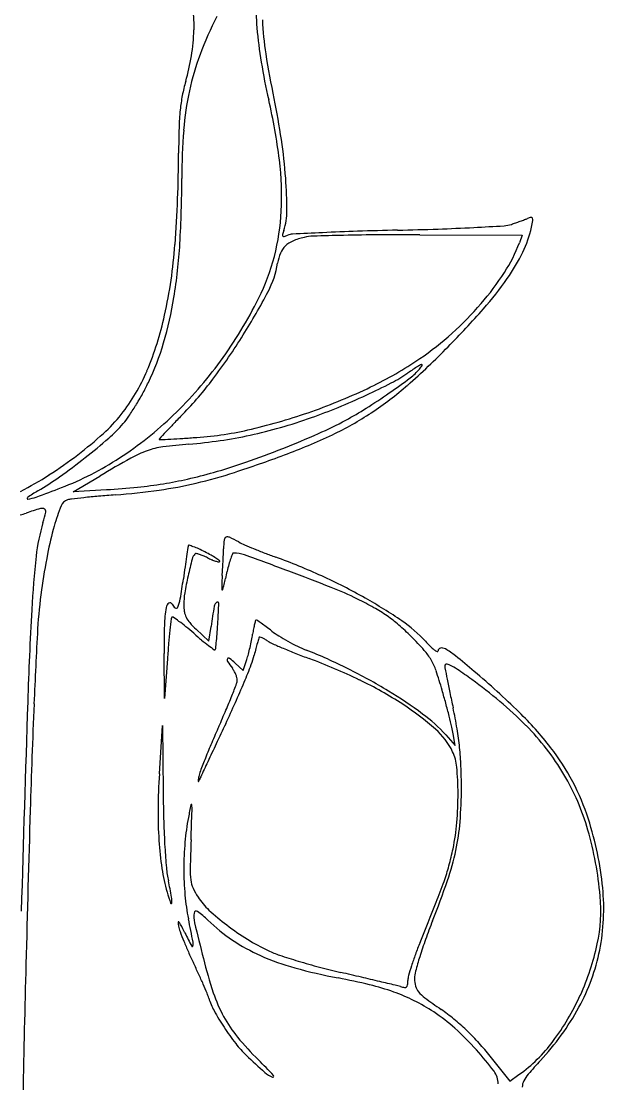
# Model space of a CAD drawing. Header units: millimetres. Extents: x 56222 to 3066687, y -650199 to -121287.
# Drawn here: x 140372.66 to 140375.109, y -185759.833 to -185755.366 of the extents above; entities that cross this region are included whole.
import ezdxf

# ---------------------------------------------------------------- set-up
doc = ezdxf.new("R2010")
doc.units = ezdxf.units.MM
doc.header["$MEASUREMENT"] = 0
doc.layers.add('$TD_AUDIT_GENERATED_(A0BDF17)', color=32, linetype='Continuous', lineweight=30)

msp = doc.modelspace()

# ---------------------------------------------------------------- linework, layer by layer
at = {"layer": '$TD_AUDIT_GENERATED_(A0BDF17)', "linetype": 'Continuous', "lineweight": 25, "ltscale": 2}
for p, q in [((140374.3359, -185756.264), (140374.7667, -185756.2662)), ((140374.7667, -185756.2662), (140374.7549, -185756.2973)), ((140372.8781, -185757.3447), (140372.9907, -185757.2781)), ((140373.0188, -185757.3355), (140372.8781, -185757.3447)), ((140373.396, -185757.9226), (140373.4488, -185757.9724)), ((140373.4488, -185757.9724), (140373.4581, -185757.9102)), ((140373.2629, -185758.2138), (140373.2611, -185758.0239)), ((140373.2749, -185758.0463), (140373.2629, -185758.2138)), ((140373.5599, -185758.0648), (140373.5936, -185758.0964)), ((140373.5936, -185758.0964), (140373.6087, -185758.0496)), ((140373.241, -185758.5303), (140373.2546, -185758.3264)), ((140373.2546, -185758.3264), (140373.2571, -185758.6077)), ((140374.445, -185758.3668), (140374.4846, -185758.4108)), ((140374.4846, -185758.4108), (140374.4765, -185758.3615)), ((140374.6254, -185759.7101), (140374.7143, -185759.8218)), ((140374.7143, -185759.8218), (140374.7528, -185759.7944))]:
    msp.add_line(p, q, dxfattribs=at)
for centre, radius, start, end in [((140372.8609, -185755.3839), 0.526, 357.9498, 18.9491), ((140374.9858, -185755.2817), 1.3395, 179.5072, 184.7834), ((140374.9048, -185756.0671), 1.5947, 153.1268, 159.406), ((140375.4153, -185755.2457), 1.7705, 184.7834, 189.5158), ((140374.8936, -185755.3118), 1.2206, 182.3042, 189.0333), ((140372.5023, -185755.3711), 0.8848, 343.7254, 357.9499), ((140374.423, -185755.8861), 1.08, 159.406, 167.8151), ((140377.4373, -185754.9074), 3.7963, 189.0333, 191.9218), ((140376.2417, -185755.1072), 2.6085, 189.5158, 193.0555), ((140373.9763, -185755.8014), 0.6508, 163.7254, 169.093), ((140374.573, -185755.9185), 1.2336, 167.8152, 175.5996), ((140373.99, -185755.8041), 0.6646, 169.093, 174.3763), ((140371.2961, -185756.254), 2.4684, 7.0945, 13.0556), ((140370.8649, -185756.2951), 2.9211, 8.4868, 11.9218), ((140374.4186, -185755.8463), 1.0954, 174.3763, 178.3112), ((140377.728, -185755.9438), 4.4062, 178.3111, 179.7096), ((140375.9806, -185756.0268), 2.6452, 175.5996, 179.9999), ((140371.5629, -185756.1909), 2.2153, 4.2604, 8.4868), ((140367.7848, -185755.8934), 5.5372, 355.7375, 359.7096), ((140372.5184, -185756.1019), 1.2367, 357.0971, 7.0946), ((140368.6867, -185756.0267), 4.6486, 356.613, 359.9998), ((140371.9817, -185756.1597), 1.7954, 359.892, 4.2603), ((140372.7953, -185756.116), 0.9595, 345.5833, 357.0971), ((140373.5028, -185756.1626), 0.2743, 342.3911, 359.892), ((140374.107, -185754.4193), 1.9026, 290.0225, 290.5982), ((140374.5828, -185755.685), 0.5504, 290.5981, 292.0477), ((140374.818, -185756.2659), 0.0763, 100.8241, 112.0478), ((140374.8047, -185756.1962), 0.00534, 23.0676, 100.824), ((140374.0965, -185756.0791), 0.7251, 347.7918, 350.0696), ((140374.7933, -185756.2011), 0.0177, 350.0696, 23.0676), ((140374.0279, -185756.3292), 0.2766, 162.3911, 166.2231), ((140374.4149, -185766.7403), 10.4966, 91.86306, 92.66429), ((140374.673, -185774.6757), 18.4361, 91.33747, 91.86299), ((140373.8932, -185741.2747), 14.974, 271.3375, 271.98883), ((140374.0958, -185747.1094), 9.1358, 271.98891, 272.93199), ((140373.807, -185741.4719), 14.7806, 272.93206, 273.42526), ((140374.683, -185756.1083), 0.1181, 273.4253, 288.738), ((140374.2284, -185754.7681), 1.5333, 288.738, 289.4528), ((140374.0476, -185754.2562), 2.0762, 289.4529, 290.0224), ((140374.3545, -185756.1349), 0.4611, 333.9974, 347.7917), ((140373.7665, -185756.2651), 0.00746, 166.223, 218.0811), ((140373.7645, -185756.2667), 0.00499, 218.0811, 287.2305), ((140373.7237, -185756.1349), 0.143, 287.2306, 293.3584), ((140373.8429, -185756.3863), 0.1042, 113.0171, 134.1146), ((140373.804, -185756.3208), 0.0596, 92.9585, 113.3584), ((140375.0705, -185780.8276), 24.5991, 92.66436, 92.9584), ((140373.9165, -185756.5595), 0.2924, 103.2499, 113.017), ((140373.8944, -185756.4656), 0.1959, 91.8578, 103.2498), ((140374.3011, -185769.0032), 12.7401, 91.28539, 91.85789), ((140374.2282, -185765.7557), 9.4918, 90.37072, 91.28539), ((140374.2619, -185770.9616), 14.6977, 89.7115, 90.37063), ((140371.1971, -185756.1478), 2.1153, 347.5903, 355.7375), ((140371.1307, -185756.1714), 2.2004, 350.6873, 356.6129), ((140373.8329, -185756.3759), 0.0898, 134.1146, 157.2338), ((140374.1396, -185756.0647), 0.6578, 327.0543, 339.2891), ((140374.0244, -185755.9738), 0.8285, 325.1013, 333.9974), ((140372.869, -185756.1349), 0.8833, 333.3332, 345.5832), ((140373.3452, -185756.3186), 0.3982, 332.3986, 350.7093), ((140373.9205, -185756.4127), 0.1847, 157.2337, 170.7093), ((140373.6741, -185755.763), 1.2126, 319.3138, 327.0542), ((140373.5552, -185755.6466), 1.4005, 318.4374, 325.1013), ((140371.3302, -185755.2651), 2.6719, 327.9086, 332.3987), ((140371.7302, -185756.2697), 1.5929, 343.6403, 350.6872), ((140371.9641, -185755.6804), 1.896, 323.9734, 333.3331), ((140373.5639, -185755.6683), 1.3578, 311.9483, 319.3137), ((140371.9487, -185756.3132), 1.3457, 337.1653, 347.5902), ((140371.3184, -185753.6633), 4.3899, 315.5933, 318.4374), ((140371.2986, -185755.2453), 2.7092, 323.1361, 327.9086), ((140373.6089, -185755.7184), 1.2905, 304.2964, 311.9483), ((140372.1969, -185756.4067), 1.1065, 334.3803, 343.6402), ((140372.2628, -185754.5882), 3.0681, 311.2295, 315.5933), ((140373.4437, -185755.4761), 1.5837, 295.6431, 304.2963), ((140372.1237, -185755.7965), 1.6986, 313.8095, 323.9733), ((140376.0123, -185759.3849), 3.0711, 123.2676, 124.1967), ((140374.1604, -185756.6844), 0.2259, 306.7259, 320.3097), ((140374.3635, -185756.8717), 0.0653, 108.4555, 123.2676), ((140374.234, -185756.7455), 0.1303, 320.3097, 328.7923), ((140374.3435, -185756.8119), 0.00223, 328.7924, 108.4556), ((140372.4581, -185756.5276), 0.7931, 321.6751, 337.1653), ((140372.2736, -185755.9764), 1.4905, 315.6713, 323.1361), ((140372.4414, -185754.3804), 3.1006, 304.7238, 306.7259), ((140373.9063, -185756.2856), 0.676, 297.2637, 304.1966), ((140372.3428, -185756.4767), 0.9447, 331.1404, 334.3804), ((140373.056, -185754.6684), 2.4797, 289.4586, 295.643), ((140372.9573, -185754.444), 2.7478, 294.8183, 297.2636), ((140373.3518, -185755.8309), 1.4157, 303.4488, 311.2295), ((140372.0665, -185756.3244), 1.2602, 328.5299, 331.1404), ((140372.8411, -185754.1928), 3.0246, 292.3866, 294.8184), ((140372.64, -185754.667), 2.7519, 302.2959, 304.7238), ((140372.1613, -185756.3824), 1.149, 325.8816, 328.5299), ((140373.0678, -185754.7018), 2.4442, 283.2407, 289.4585), ((140373.1011, -185754.8241), 2.3418, 289.4407, 292.3867), ((140373.3344, -185755.7657), 1.4521, 298.3785, 302.296), ((140372.5645, -185756.6117), 0.6575, 312.1192, 321.6751), ((140372.2182, -185755.8951), 1.562, 303.2015, 313.8095), ((140372.8329, -185756.8375), 0.3377, 319.2909, 325.8815), ((140377.7512, -185761.3271), 6.1668, 135.67131, 136.19224), ((140373.095, -185754.8067), 2.3602, 286.1041, 289.4407), ((140373.2598, -185755.6275), 1.6091, 293.8234, 298.3785), ((140373.3954, -185755.8969), 1.3367, 295.399, 303.4488), ((140372.6411, -185756.6724), 0.5907, 310.9249, 319.2909), ((140385.7408, -185768.695), 17.0345, 137.06887, 137.20776), ((140375.5207, -185759.1875), 3.0759, 136.1922, 137.0689), ((140373.3001, -185755.6894), 1.4298, 273.9501, 283.2407), ((140373.2135, -185755.2172), 1.933, 282.2285, 286.1041), ((140371.8717, -185755.8455), 1.6904, 307.3982, 312.1192), ((140371.1997, -185755.0099), 2.7912, 308.2809, 310.9249), ((140373.2413, -185757.1235), 0.00117, 137.2079, 239.3599), ((140373.2432, -185757.1204), 0.0048, 239.3595, 273.1315), ((140371.137, -185718.6246), 38.5582, 273.13168, 273.1986), ((140373.5288, -185759.1774), 2.0399, 94.5957, 97.6888), ((140372.9394, -185750.8764), 6.2561, 273.19856, 273.66334), ((140372.5776, -185745.2265), 11.9176, 273.66325, 273.95019), ((140373.2017, -185755.1079), 2.0426, 274.5957, 278.2879), ((140373.2262, -185755.276), 1.8728, 278.2878, 282.2285), ((140372.2425, -185753.3234), 4.1279, 291.5692, 293.8233), ((140372.9046, -185754.8633), 2.4808, 290.3321, 295.399), ((140371.7725, -185755.7158), 1.8537, 302.8082, 307.3981), ((140373.343, -185757.6004), 0.4551, 109.6881, 119.1773), ((140373.2995, -185757.4787), 0.3259, 97.6888, 109.6882), ((140372.2007, -185753.2176), 4.2416, 289.3211, 291.5691), ((140371.1866, -185754.9933), 2.8123, 305.5462, 308.2809), ((140372.3734, -185756.1322), 1.2786, 290.8754, 303.2015), ((140376.0403, -185762.431), 5.9877, 119.17719, 120.61781), ((140372.8644, -185755.1106), 2.2356, 285.6908, 289.3212), ((140371.7301, -185751.6937), 5.861, 288.16294, 290.3321), ((140372.0049, -185756.0762), 1.4249, 297.2175, 302.8082), ((140372.8509, -185755.0627), 2.2855, 282.8555, 285.6908), ((140372.9458, -185755.3994), 1.961, 283.2558, 288.163), ((140372.1125, -185756.2892), 1.2196, 300.4402, 305.5462), ((140372.9679, -185755.5126), 1.8212, 275.7232, 279.1598), ((140373.0132, -185755.6854), 1.6672, 277.8407, 283.2558), ((140373.0023, -185755.7263), 1.6047, 279.1598, 282.8555), ((140373.1016, -185757.9723), 0.7327, 120.4401, 124.5867), ((140372.6647, -185757.2077), 0.1693, 277.9424, 290.1959), ((140369.4331, -185748.4224), 9.5301, 290.19586, 290.87539), ((140373.3564, -185761.4324), 4.0862, 95.2067, 96.0866), ((140373.5522, -185763.5813), 6.2439, 94.56632, 95.20665), ((140372.7745, -185753.5835), 3.7599, 273.725, 275.7232), ((140372.7952, -185754.1023), 3.2653, 274.5662, 277.8408), ((140372.6877, -185757.372), 0.00341, 124.5866, 277.9422), ((140373.7416, -185757.7598), 0.981, 158.699, 163.9544), ((140372.8667, -185757.4187), 0.042, 107.0395, 158.6991), ((140372.8816, -185757.4671), 0.0926, 96.6557, 107.0395), ((140373.4854, -185762.6419), 5.3025, 96.0866, 96.6557), ((140372.4962, -185756.8811), 0.5828, 285.8975, 288.5099), ((140373.2786, -185759.218), 1.8816, 106.6098, 108.5099), ((140372.7468, -185757.4355), 0.0215, 60.3437, 106.6099), ((140372.1541, -185757.294), 0.6238, 343.2505, 347.4546), ((140372.7517, -185757.4269), 0.0117, 347.4546, 60.3437), ((140373.5015, -185757.6995), 0.7832, 163.2504, 173.8263), ((140374.0675, -185757.8536), 1.3202, 163.9544, 169.202), ((140373.527, -185757.5482), 0.0138, 114.1371, 173.7225), ((140373.5287, -185757.552), 0.0179, 64.9397, 114.1372), ((140373.2205, -185758.2111), 0.7455, 61.5852, 64.9398), ((140397.4189, -185761.1241), 24.3179, 171.61623, 171.7063), ((140373.4384, -185757.5899), 0.0784, 166.4628, 171.6163), ((140373.3651, -185757.5723), 0.003, 73.4643, 166.463), ((140373.2767, -185757.8699), 0.3134, 70.0314, 73.4641), ((140373.2777, -185757.8673), 0.3107, 65.5481, 70.0315), ((140373.1397, -185758.1708), 0.6441, 62.9493, 65.5481), ((140372.0539, -185757.5481), 1.4573, 357.612, 358.5755), ((140373.9553, -185757.5954), 0.4446, 173.7225, 178.5756), ((140373.7208, -185757.2864), 0.3059, 241.5852, 246.4457), ((140374.431, -185755.6574), 2.0829, 246.4456, 247.625), ((140374.5272, -185755.4237), 2.3357, 247.625, 248.8325), ((140377.0371, -185758.0819), 4.3394, 173.8262, 176.8038), ((140376.0708, -185758.2356), 3.3595, 169.2021, 171.8144), ((140384.4606, -185759.2351), 11.2227, 171.70625, 171.9336), ((140375.5081, -185758.1764), 2.1991, 165.5363, 167.4373), ((140373.4235, -185757.6387), 0.0463, 134.9999, 165.5362), ((140373.3948, -185757.61), 0.00572, 78.9106, 134.9999), ((140373.3686, -185757.7438), 0.142, 73.4402, 78.9105), ((140373.3619, -185757.7665), 0.1657, 67.4868, 73.4403), ((140373.3174, -185757.8737), 0.2817, 63.4868, 67.4868), ((140373.1045, -185758.2396), 0.7214, 60.6311, 62.9492), ((140373.5876, -185757.3321), 0.3235, 243.4868, 246.9642), ((140373.2903, -185757.9096), 0.3427, 56.586, 60.6311), ((140373.5338, -185757.4586), 0.186, 246.9641, 252.2273), ((140373.2743, -185757.9337), 0.3716, 53.6885, 56.5859), ((140373.4929, -185757.6363), 0.00252, 315, 53.6886), ((140370.1126, -185757.4671), 3.4004, 357.1005, 357.612), ((140373.838, -185757.7298), 0.3152, 160.5001, 165.2543), ((140373.8462, -185757.7327), 0.3239, 156.8326, 160.5001), ((140373.5536, -185757.6075), 0.00564, 89.9999, 156.8327), ((140373.5536, -185757.7343), 0.1324, 70.1583, 89.9998), ((140366.6143, -185776.9651), 20.5769, 69.60596, 70.15829), ((140374.5377, -185755.3964), 2.365, 248.8325, 250.0288), ((140372.8354, -185760.0809), 2.6193, 65.4541, 70.0287), ((140392.4583, -185760.3686), 19.3003, 171.9335, 172.08499), ((140373.5303, -185757.4697), 0.1744, 252.2273, 256.6754), ((140373.4912, -185757.6346), 0.00492, 256.6753, 314.9999), ((140371.5664, -185757.5545), 1.9439, 355.8021, 356.5916), ((140370.0192, -185757.4624), 3.4939, 356.5915, 357.1006), ((140372.1643, -185757.3965), 1.391, 347.021, 348.2719), ((140374.0926, -185757.7968), 0.5785, 165.2542, 168.2719), ((140370.6287, -185766.1671), 9.0568, 68.39655, 69.60594), ((140370.3212, -185757.2909), 3.0497, 350.4953, 352.0849), ((140374.7373, -185758.0047), 1.4094, 167.4374, 170.404), ((140373.896, -185757.737), 0.3926, 177.4839, 180.3011), ((140374.2854, -185757.7541), 0.7824, 175.8021, 177.4838), ((140372.8164, -185757.5468), 0.7217, 344.977, 347.021), ((140372.9026, -185759.9336), 2.4574, 60.6552, 65.4541), ((140374.6157, -185758.0263), 1.8894, 171.8145, 176.7868), ((140374.1691, -185757.7356), 0.6658, 180.3011, 181.6657), ((140373.5054, -185757.7549), 0.00176, 181.6659, 270), ((140373.5054, -185757.7543), 0.00234, 269.9999, 344.2388), ((140371.8788, -185757.2952), 1.6925, 344.2388, 344.977), ((140373.3868, -185759.2021), 1.5656, 63.9646, 68.3965), ((140373.2959, -185757.8351), 0.0271, 122.9209, 170.7574), ((140373.2862, -185757.8201), 0.00927, 20.9935, 122.921), ((140373.1847, -185757.7704), 0.1463, 336.0447, 350.4953), ((140373.6403, -185757.8192), 0.2968, 170.4039, 179.8247), ((140373.4968, -185757.8298), 0.0254, 124.2734, 170.1622), ((140373.4855, -185757.8132), 0.00537, 358.2711, 124.2734), ((140371.0225, -185757.7389), 2.4694, 356.4853, 358.2711), ((140373.4706, -185759.0307), 1.3748, 60.7077, 63.9646), ((140373.1034, -185759.5766), 2.0477, 55.5775, 60.6552), ((140389.0562, -185758.7531), 16.3773, 176.80383, 178.16012), ((140373.8135, -185757.9194), 0.5516, 170.7573, 178.4944), ((140373.3277, -185757.8042), 0.0352, 200.9935, 234.4777), ((140373.3116, -185757.8267), 0.00751, 234.4777, 336.0448), ((140373.5305, -185757.8188), 0.187, 179.8247, 189.1628), ((140373.4251, -185757.8359), 0.0802, 189.1628, 206.7407), ((140377.073, -185758.4499), 3.655, 170.1623, 171.5085), ((140373.8212, -185758.4056), 0.6581, 55.0572, 60.7077), ((140380.2673, -185758.6712), 7.0217, 173.51441, 173.90723), ((140373.3007, -185757.8793), 0.0101, 134.9999, 173.5143), ((140373.2963, -185757.8749), 0.00404, 55.2193, 135), ((140372.6158, -185758.8549), 1.1971, 53.7733, 55.2192), ((140372.896, -185758.4723), 0.7229, 50.8648, 53.7734), ((140373.447, -185757.8248), 0.1048, 206.7407, 221.5959), ((140373.7008, -185757.5995), 0.4442, 221.5959, 226.6765), ((140370.5099, -185757.7074), 2.983, 355.6475, 356.4854), ((140374.0177, -185757.9912), 0.3873, 166.4961, 169.4166), ((140374.2594, -185758.0493), 0.6359, 165.0292, 166.496), ((140373.6474, -185757.8856), 0.00241, 90.0001, 165.0294), ((140373.6474, -185757.8894), 0.00613, 55.3394, 90), ((140372.2155, -185759.9604), 2.5239, 54.8386, 55.3393), ((140373.0302, -185758.8039), 1.1093, 53.5082, 54.8385), ((140373.8536, -185758.3593), 0.6016, 49.103, 55.0572), ((140373.9386, -185758.3578), 0.5703, 42.43, 55.5775), ((140394.6314, -185759.15), 21.9367, 176.78682, 177.61142), ((140376.5977, -185757.9925), 3.3367, 178.4943, 180.5385), ((140375.8947, -185758.2045), 2.6242, 173.9072, 175.1262), ((140372.4648, -185759.0023), 1.4062, 49.097, 50.8649), ((140374.5813, -185756.5592), 1.8262, 229.097, 230.4569), ((140371.8244, -185757.8074), 1.6648, 354.3508, 355.6475), ((140373.0085, -185757.8465), 0.632, 348.7892, 351.2109), ((140374.3669, -185758.0565), 0.7426, 169.4167, 171.2109), ((140372.5144, -185759.501), 1.9765, 52.6448, 53.5081), ((140373.9386, -185757.6353), 0.3707, 232.6448, 238.164), ((140373.609, -185758.6417), 0.9752, 44.9569, 49.103), ((140378.0393, -185758.3874), 4.7766, 175.1262, 175.9047), ((140374.0086, -185757.2529), 0.9267, 230.457, 232.7162), ((140374.6522, -185756.4075), 1.9892, 232.7162, 233.5988), ((140369.5525, -185757.5827), 3.9478, 353.8816, 354.3508), ((140372.5993, -185757.7654), 1.0492, 347.1325, 348.7892), ((140374.864, -185758.3156), 1.2566, 164.5079, 165.6286), ((140375.9703, -185758.6222), 2.4046, 164.0092, 164.5079), ((140373.6691, -185757.9627), 0.0108, 141.1517, 164.009), ((140373.6628, -185757.9577), 0.00269, 70.1703, 141.1519), ((140373.6187, -185758.08), 0.1327, 65.8444, 70.1702), ((140373.6155, -185758.0871), 0.1406, 60.6181, 65.8444), ((140373.5551, -185758.1944), 0.2636, 57.3539, 60.6179), ((140373.7814, -185757.8411), 0.1559, 237.3539, 245.9205), ((140374.6475, -185755.9029), 2.2788, 245.9205, 247.1281), ((140374.2033, -185757.209), 0.8724, 238.164, 241.0754), ((140374.2179, -185757.1825), 0.9027, 241.0754, 243.9657), ((140373.1659, -185759.0841), 1.6013, 42.0574, 44.9568), ((140374.739, -185757.6262), 0.5141, 222.43, 225.689), ((140373.4735, -185758.0062), 0.00293, 233.5988, 318.4075), ((140373.4694, -185758.0026), 0.00841, 318.4075, 353.8815), ((140373.2323, -185757.9281), 0.3956, 342.1141, 345.4622), ((140372.6435, -185757.7755), 1.0038, 345.4622, 347.1325), ((140373.3363, -185757.9574), 0.3124, 338.7023, 346.3784), ((140375.7284, -185758.537), 2.1489, 165.6286, 166.3785), ((140374.6862, -185755.8112), 2.3783, 247.1281, 248.5002), ((140374.9052, -185755.2553), 2.9758, 248.5002, 249.6601), ((140374.0512, -185757.5238), 0.5228, 243.9657, 248.3164), ((140373.0039, -185760.1577), 2.3116, 63.5169, 68.3164), ((140374.1813, -185758.168), 0.2337, 30.0538, 42.0573), ((140374.5085, -185757.8622), 0.1843, 225.6891, 232.6971), ((140374.4359, -185757.9576), 0.0644, 232.6972, 244.8545), ((140374.4097, -185758.0134), 0.00273, 244.8545, 360), ((140374.4245, -185758.0134), 0.012, 99.9576, 179.9999), ((140374.4279, -185758.0327), 0.0317, 60.5574, 99.9577), ((140374.2919, -185758.2735), 0.3082, 51.0715, 60.5575), ((140371.8586, -185761.286), 4.1807, 49.6621, 51.0716), ((140373.5376, -185758.052), 0.0114, 150.6431, 212.6596), ((140373.5327, -185758.0492), 0.00576, 52.4473, 150.6432), ((140373.9022, -185757.8183), 0.4444, 212.6597, 217.1023), ((140373.3443, -185758.2942), 0.3148, 46.7881, 52.4473), ((140370.3855, -185756.807), 3.4795, 337.3914, 338.7023), ((140373.0186, -185760.3446), 2.4519, 64.277, 69.66), ((140374.1676, -185758.1759), 0.2496, 18.5826, 30.0537), ((140374.4477, -185758.0766), 0.00706, 93.156, 180.3925), ((140374.4828, -185758.0764), 0.0422, 180.3925, 191.1633), ((140374.449, -185758.1004), 0.0308, 63.4439, 93.156), ((140374.3465, -185758.3055), 0.2602, 55.5212, 63.4439), ((140373.4628, -185758.1506), 0.1065, 29.3336, 37.1024), ((140373.4406, -185758.1631), 0.1319, 22.7166, 29.3336), ((140373.4544, -185758.1573), 0.117, 15.8646, 22.7167), ((140373.5304, -185758.1357), 0.0379, 359.9999, 15.8647), ((140373.0135, -185760.1384), 2.29, 58.6833, 63.5168), ((140372.5292, -185758.7268), 1.9781, 16.0861, 18.5825), ((140393.7043, -185754.2832), 19.6344, 191.16331, 191.30655), ((140372.3657, -185761.1898), 3.7591, 54.395, 55.5212), ((140372.1387, -185760.9562), 3.748, 45.7638, 49.6621), ((140370.0279, -185756.8075), 3.7842, 338.3754, 339.2112), ((140370.1202, -185756.6966), 3.7669, 335.9666, 337.3915), ((140373.5265, -185758.1357), 0.0419, 339.2113, 359.9999), ((140373.37, -185759.6152), 1.6423, 57.0083, 64.277), ((140382.2681, -185756.5697), 7.9718, 191.3066, 191.71546), ((140373.4965, -185759.6106), 1.8168, 44.9468, 54.395), ((140371.1263, -185757.2429), 2.6026, 336.9298, 338.3755), ((140373.1937, -185759.8422), 1.9433, 53.5683, 58.6833), ((140370.8043, -185759.2242), 3.7733, 15.2223, 16.0861), ((140388.1606, -185755.3478), 13.9897, 191.71542, 191.98379), ((140704.194, -185768.8757), 331.6777, 178.160221, 178.312399), ((140410.1624, -185759.7978), 37.4811, 177.61149, 178.2956), ((140369.5164, -185756.4273), 4.4279, 334.7046, 335.9667), ((140373.6073, -185759.2497), 1.2065, 48.8018, 57.0083), ((140371.0448, -185759.1587), 3.524, 14.3131, 15.2223), ((140372.4063, -185758.6918), 2.1157, 9.554, 11.9837), ((140369.6621, -185756.6193), 4.1941, 335.9187, 336.9299), ((140373.9602, -185758.8038), 0.6527, 42.0298, 53.5683), ((140371.3849, -185759.0719), 3.173, 13.4423, 14.3132), ((140373.765, -185759.286), 1.4168, 37.7051, 45.7638), ((140377.4563, -185760.1028), 4.3432, 155.9187, 156.9118), ((140420.4517, -185780.4994), 51.9092, 154.70453, 154.80835), ((140374.2081, -185758.5633), 0.2942, 25.3857, 48.8018), ((140374.0915, -185758.425), 0.3902, 9.366, 13.4423), ((140373.2447, -185758.5507), 1.2654, 5.9834, 9.5541), ((140374.0406, -185759.0675), 1.0481, 30.682, 44.9467), ((140376.3761, -185759.6423), 3.1689, 156.9118, 158.1696), ((140401.9581, -185771.8003), 31.4717, 154.80827, 154.9593), ((140374.3023, -185758.5186), 0.1899, 5.1537, 25.3857), ((140373.2423, -185758.551), 1.2678, 2.4168, 5.9835), ((140374.0929, -185759.0325), 1.0024, 27.8861, 37.7051), ((140376.5193, -185759.6997), 3.3232, 158.1696, 159.1738), ((140422.8934, -185781.5808), 54.579, 154.95928, 155.0333), ((140373.5426, -185758.5674), 0.1384, 159.1738, 169.2486), ((140373.2034, -185758.6177), 1.2933, 0.2444, 5.1537), ((140372.3793, -185758.5874), 2.1316, 359.9999, 2.4168), ((140375.872, -185758.7055), 2.6368, 176.1912, 179.3931), ((140373.4338, -185758.5596), 0.0299, 171.3928, 184.9106), ((140373.4049, -185758.5621), 0.000832, 184.9108, 319.9834), ((140373.7696, -185758.6105), 0.3694, 169.2486, 171.3928), ((140373.3933, -185758.5524), 0.016, 319.9831, 337.6527), ((140373.7404, -185758.6951), 0.3593, 155.0334, 157.6528), ((140374.0874, -185759.0398), 0.9937, 15.9708, 30.682), ((140374.1283, -185759.0138), 0.9623, 17.7616, 27.8861), ((140379.5459, -185758.5534), 6.2891, 180.49468, 181.62087), ((140373.133, -185758.618), 1.3637, 355.101, 0.2444), ((140372.6668, -185758.5874), 1.8441, 355.4949, 359.9998), ((140375.5426, -185759.1322), 2.2195, 167.725, 169.1195), ((140373.3756, -185758.6607), 0.00171, 6.6027, 167.7248), ((140373.2176, -185758.6789), 0.1607, 358.1274, 6.6027), ((140530.8613, -185763.3891), 158.2334, 178.295665, 178.530348), ((140374.994, -185758.6962), 1.7587, 179.3932, 183.7304), ((140329.2405, -185757.2411), 44.1613, 357.96673, 358.12739), ((140376.8381, -185758.63), 3.5802, 181.621, 183.3382), ((140374.3525, -185758.9034), 1.0076, 169.1195, 175.0962), ((140373.5504, -185758.6538), 0.9448, 348.3292, 355.101), ((140373.6058, -185758.6614), 0.9022, 347.8043, 355.4948), ((140373.703, -185759.15), 1.4089, 5.7367, 17.7616), ((140373.6055, -185759.1777), 1.4948, 5.1378, 15.9708), ((140374.6283, -185758.72), 1.3923, 183.7304, 188.5899), ((140375.9037, -185758.6845), 2.6442, 183.3383, 185.2251), ((140374.6561, -185758.9295), 1.3123, 175.0961, 179.9987), ((140381.7101, -185759.1039), 8.3413, 177.96673, 178.78354), ((140373.3969, -185758.6162), 1.1159, 341.0568, 347.8043), ((140373.2783, -185758.5975), 1.2227, 344.8736, 348.3292), ((140374.0197, -185758.812), 0.7768, 188.5899, 196.1122), ((140373.7456, -185758.8819), 0.4772, 185.2252, 191.9278), ((140374.6277, -185758.9295), 1.2839, 179.9986, 184.9475), ((140373.7186, -185758.9342), 0.348, 178.7835, 186.9667), ((140373.5725, -185758.6771), 0.9179, 340.5893, 344.8736), ((140370.2952, -185759.6108), 3.0495, 10.6329, 11.9278), ((140373.492, -185758.9619), 0.1198, 186.9666, 203.9927), ((140373.6213, -185758.9043), 0.2613, 203.9927, 213.4952), ((140370.7678, -185757.7139), 3.8956, 338.3964, 341.0568), ((140372.3393, -185758.2426), 2.2254, 338.1734, 340.5893), ((140374.2194, -185759.0982), 0.8899, 348.771, 5.7367), ((140374.1933, -185758.7618), 0.9574, 196.1122, 199.0281), ((140373.2085, -185759.0638), 0.0853, 353.5282, 10.6329), ((140374.2258, -185758.9643), 0.8805, 184.9475, 191.513), ((140373.6531, -185758.8833), 0.2994, 213.4952, 227.1838), ((140374.4256, -185759.1039), 0.6715, 347.8431, 5.1378), ((140373.2906, -185759.0731), 0.00259, 199.0282, 353.5282), ((140373.3959, -185759.1164), 0.00937, 54.3777, 173.1808), ((140373.181, -185759.4164), 0.3785, 45.7013, 54.3777), ((140374.1357, -185758.3624), 1.0095, 227.1837, 232.7206), ((140349.6573, -185749.1582), 26.659, 337.78151, 338.17341), ((140373.3212, -185759.1541), 0.00181, 43.3314, 183.6394), ((140373.2867, -185759.1867), 0.0493, 27.5979, 43.3316), ((140356.6681, -185762.5406), 17.0378, 11.17743, 11.51295), ((140373.502, -185759.129), 0.1161, 173.1808, 193.4274), ((140373.9543, -185758.6239), 0.7288, 225.7014, 236.1355), ((140376.7975, -185760.1017), 2.5898, 158.3963, 160.2495), ((140373.4378, -185759.1467), 0.1186, 183.6397, 191.5333), ((140373.4765, -185759.1388), 0.1581, 191.5334, 200.2663), ((140374.6095, -185758.7204), 1.3659, 200.2663, 202.0527), ((140371.4325, -185760.156), 2.1416, 26.5556, 27.5979), ((140376.0733, -185757.8365), 3.0465, 206.5555, 207.7354), ((140384.9755, -185756.3899), 11.9121, 193.42732, 194.17376), ((140374.2042, -185758.2725), 1.1225, 232.7207, 238.1307), ((140374.752, -185758.6627), 1.5196, 202.0527, 203.9244), ((140373.3473, -185759.2448), 0.0361, 345.7087, 11.1774), ((140373.9823, -185758.5822), 0.779, 236.1355, 246.0609), ((140374.0672, -185758.4928), 0.8631, 238.1306, 244.7188), ((140375.7285, -185759.8075), 1.5033, 157.7816, 159.8407), ((140376.0649, -185759.8386), 1.8113, 160.2494, 162.672), ((140374.8948, -185758.5993), 1.6759, 203.9244, 205.6637), ((140373.3794, -185759.253), 0.00296, 207.7353, 345.7087), ((140373.8859, -185758.8768), 0.4385, 244.7187, 251.4676), ((140374.271, -185759.1084), 0.8373, 331.2004, 348.7711), ((140374.0486, -185759.0227), 1.0572, 335.5332, 347.8431), ((140492.1774, -185762.3966), 119.5369, 178.530367, 178.791865), ((140370.7177, -185760.6064), 2.9584, 24.6864, 25.6636), ((140375.4427, -185758.7974), 2.08, 194.1738, 198.2915), ((140374.0866, -185758.3471), 1.0363, 246.0609, 254.5185), ((140374.5708, -185756.8335), 2.5935, 251.4675, 253.2799), ((140374.6663, -185756.5158), 2.9252, 253.2799, 255.1095), ((140375.4252, -185759.6961), 1.1802, 159.8408, 162.3097), ((140375.8931, -185759.785), 1.6314, 162.672, 164.894), ((140371.1349, -185760.4146), 2.4992, 23.5774, 24.6864), ((140374.4256, -185757.1234), 2.306, 254.5186, 259.1695), ((140374.6424, -185756.6053), 2.8326, 255.1095, 256.9837), ((140367.4672, -185787.6447), 29.0253, 76.80979, 76.98374), ((140375.3621, -185759.676), 1.114, 162.3097, 164.5056), ((140374.4331, -185759.3909), 0.1191, 164.894, 179.9514), ((140371.2943, -185760.3451), 2.3254, 22.565, 23.5773), ((140373.4772, -185762.0806), 2.741, 76.3329, 79.1695), ((140369.6772, -185778.2148), 19.3399, 76.57392, 76.80975), ((140373.8816, -185760.4178), 1.0298, 70.4419, 76.3329), ((140368.5042, -185783.1284), 24.3916, 76.41689, 76.57388), ((140374.1192, -185759.889), 0.4835, 73.7901, 76.4168), ((140374.272, -185759.416), 0.0128, 309.2274, 352.7936), ((140374.1369, -185759.3989), 0.149, 352.7936, 359.9999), ((140374.3626, -185759.3989), 0.0768, 164.5057, 179.9999), ((140374.4405, -185759.3909), 0.1265, 179.9513, 194.6217), ((140373.2568, -185759.5295), 0.2001, 16.4573, 22.565), ((140374.0523, -185759.257), 0.6156, 198.2915, 208.4871), ((140373.9716, -185760.1643), 0.7608, 63.4283, 70.4418), ((140374.2871, -185759.3116), 0.1178, 253.7901, 262.2919), ((140374.2728, -185759.417), 0.0115, 262.2919, 309.2272), ((140374.3749, -185759.408), 0.0588, 194.6217, 220.6455), ((140374.457, -185759.3376), 0.1669, 220.6455, 233.4734), ((140374.0546, -185759.0255), 1.0505, 323.189, 335.5332), ((140373.7016, -185759.3982), 0.2637, 196.4572, 208.8611), ((140373.9363, -185760.2348), 0.8396, 56.9146, 63.4283), ((140376.2417, -185756.9279), 3.1655, 233.4734, 234.9802), ((140374.4204, -185759.002), 1.0844, 208.861, 213.1985), ((140373.9843, -185759.2939), 0.5382, 208.4871, 219.5714), ((140374.0015, -185760.1347), 0.7202, 47.9684, 56.9146), ((140373.8979, -185760.2729), 0.9189, 50.73, 54.9802), ((140374.0127, -185758.9664), 1.1321, 317.1855, 331.2005), ((140374.4274, -185758.9974), 1.0928, 213.1985, 217.6193), ((140373.8878, -185760.2852), 0.9349, 46.5344, 50.73), ((140373.6713, -185760.501), 1.2133, 41.9156, 47.9685), ((140374.5829, -185758.7992), 1.3148, 219.5713, 225.2589), ((140373.8707, -185760.3033), 0.9597, 42.3944, 46.5344), ((140373.8924, -185759.4097), 0.4173, 217.6193, 226.6904), ((140373.8091, -185760.3595), 1.0432, 38.5053, 42.3944), ((140374.3772, -185759.2669), 0.6476, 305.4532, 323.189), ((140376.5542, -185756.586), 4.2979, 226.6904, 228.1113), ((140371.8653, -185761.5415), 2.546, 43.21, 45.2588), ((140373.61, -185760.5561), 1.2958, 36.768, 41.9155), ((140376.7369, -185761.4903), 2.5816, 137.1856, 138.8824), ((140373.7534, -185759.7087), 0.1031, 228.1114, 248.9643), ((140373.7179, -185759.8012), 0.00413, 248.9643, 43.2099), ((140374.5772, -185759.8334), 0.0884, 0.1934, 36.7679), ((140374.8279, -185759.8485), 0.0614, 153.4133, 178.5349), ((140374.8937, -185759.8814), 0.135, 138.8824, 153.4133)]:
    msp.add_arc(centre, radius, start, end, dxfattribs=at)

doc.saveas('drawing.dxf')
